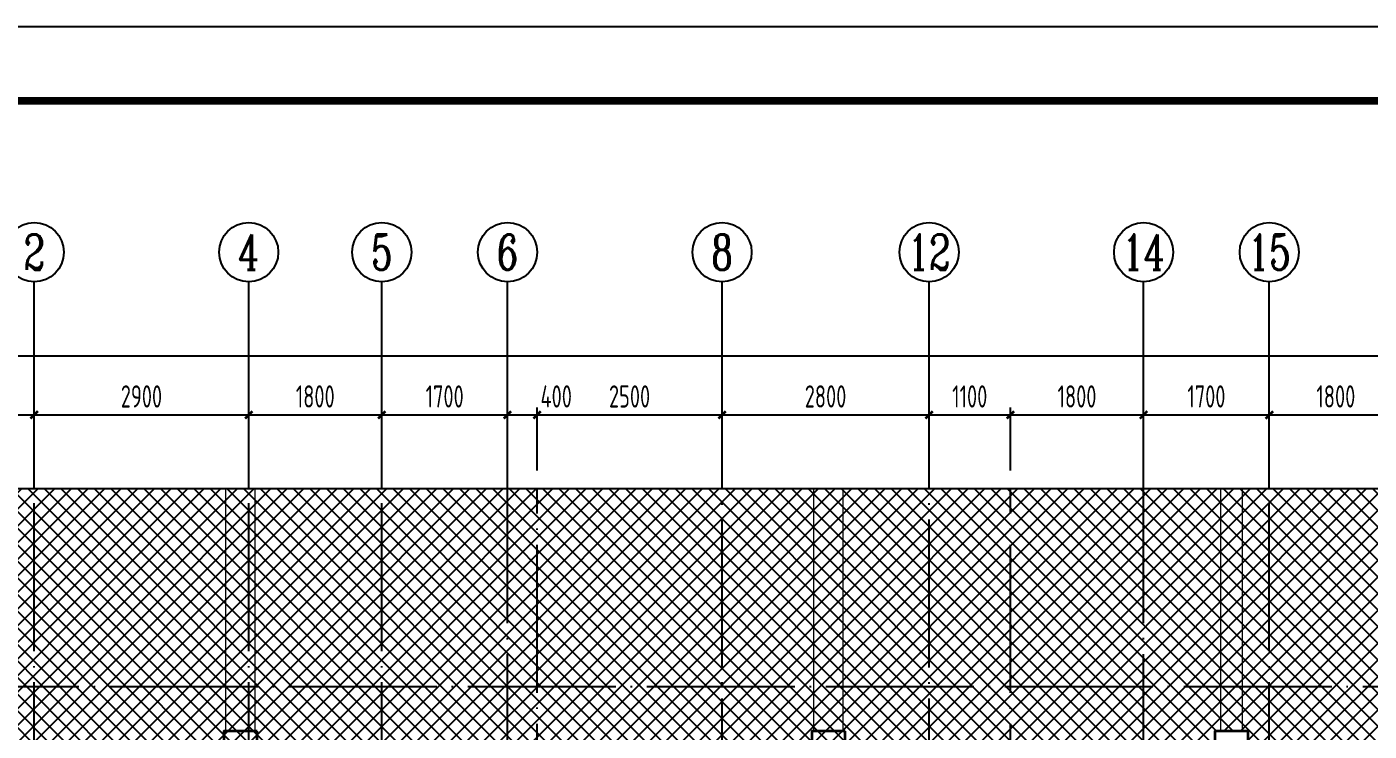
# Model space of a CAD drawing. Extents: x -1712635 to -854203, y -534641 to -21985.
# Drawn here: x -1247591 to -1229441, y -70512 to -60993 of the extents above; entities that cross this region are included whole.
import ezdxf
from ezdxf.enums import TextEntityAlignment as Align

# ---------------------------------------------------------------- set-up
doc = ezdxf.new("R2010")
doc.units = 0
doc.header["$LTSCALE"] = 1000
doc.linetypes.add('DOTE', pattern=[2.42, 2, -0.2, 0.02, -0.2])
doc.linetypes.add('底图$0$虚线', pattern=[625, 375, -250])
doc.layers.get('0').update_dxf_attribs({"linetype": 'CONTINUOUS'})
doc.layers.get('Defpoints').update_dxf_attribs({"linetype": 'CONTINUOUS'})
for name, color, linetype in [('-TK', 7, 'CONTINUOUS'), ('A-AXIS', 1, 'CONTINUOUS'), ('A-DOTE', 10, 'DOTE'), ('AXIS_NUM', 7, 'CONTINUOUS'), ('S-B板填充', 251, 'CONTINUOUS'), ('S-Y一般标注', 3, 'CONTINUOUS'), ('THIN', 7, 'CONTINUOUS'), ('轮廓线-核心筒', 7, 'CONTINUOUS')]:
    doc.layers.add(name, color=color, linetype=linetype)
doc.layers.add('底图$0$砼柱', color=2, linetype='CONTINUOUS', lineweight=35)
doc.layers.add('底图$0$砼梁虚线', color=4, linetype='底图$0$虚线', lineweight=18)
doc.styles.add('TSSD_Axis', font='complex.shx', dxfattribs={"width": 0.7, "bigfont": 'hztxt.shx'})
doc.styles.add('TSSD_DIMENSION', font='Tssdeng.shx', dxfattribs={"width": 0.7, "bigfont": 'tssdchn.shx'})
doc.dimstyles.new('TSSD_100_100', dxfattribs={"dimtxt": 300, "dimasz": 100, "dimexe": 100, "dimexo": 250, "dimgap": 100, "dimtad": 1, "dimdec": 0, "dimzin": 0, "dimdsep": 46, "dimtxsty": 'TSSD_DIMENSION', "dimblk": 'ARCHTICK', "dimcen": 0, "dimdle": 100, "dimclrt": 7, "dimadec": 0, "dimazin": 0, "dimtfac": 1, "dimtdec": 0, "dimtix": 1, "dimtmove": 2, "dimatfit": 3, "dimldrblk": 'ARCHTICK', "dimfxl": 0, "dimtolj": 1, "dimtzin": 0, "dimarcsym": 0})

# ---------------------------------------------------------------- blocks, each defined once
blk = doc.blocks.new('ts_axno')
at = {"color": 0, "linetype": 'ByBlock', "lineweight": -2}
blk.add_circle((0, 0), 0.5, dxfattribs=at)
at = {"color": 0, "linetype": 'ByBlock', "lineweight": -2, "style": 'TSSD_Axis', "width": 0.7}
blk.add_attdef('A', text='', height=0.6, dxfattribs=at).set_placement((0, 0), align=Align.MIDDLE_CENTER)
blk = doc.blocks.new('_ArchTick')
at = {"color": 0, "const_width": 0.35}
blk.add_lwpolyline([(-0.5, -0.5), (0.5, 0.5)], dxfattribs=at)
blk = doc.blocks.new('*D434')
at = {"layer": 'Defpoints', "color": 0}
for p in [(-219974, 330468), (-221774, 329468), (-219974, 329468)]:
    blk.add_point(p, dxfattribs=at)
at = {"layer": 'S-Y一般标注', "color": 0, "lineweight": -2}
for p, q in [((-221774, 329718), (-221774, 330568)), ((-219974, 329718), (-219974, 330568)), ((-221874, 330468), (-219874, 330468))]:
    blk.add_line(p, q, dxfattribs=at)
at = {"layer": 'S-Y一般标注', "color": 0, "lineweight": -2, "xscale": 100, "yscale": 100, "zscale": 100, "rotation": 180}
blk.add_blockref('_ArchTick', (-221774, 330468), dxfattribs=at)
at = {"layer": 'S-Y一般标注', "color": 0, "lineweight": -2, "xscale": 100, "yscale": 100, "zscale": 100}
blk.add_blockref('_ArchTick', (-219974, 330468), dxfattribs=at)
at = {"layer": 'S-Y一般标注', "color": 7, "insert": (-220874, 330718), "char_height": 300, "attachment_point": 5, "style": 'TSSD_DIMENSION'}
blk.add_mtext('\\A1;1800', dxfattribs=at)
blk = doc.blocks.new('*D435')
at = {"layer": 'Defpoints', "color": 0}
for p in [(-217074, 330468), (-219974, 329468), (-217074, 329468)]:
    blk.add_point(p, dxfattribs=at)
at = {"layer": 'S-Y一般标注', "color": 0, "lineweight": -2}
for p, q in [((-219974, 329718), (-219974, 330568)), ((-217074, 329718), (-217074, 330568)), ((-220074, 330468), (-216974, 330468))]:
    blk.add_line(p, q, dxfattribs=at)
at = {"layer": 'S-Y一般标注', "color": 0, "lineweight": -2, "xscale": 100, "yscale": 100, "zscale": 100, "rotation": 180}
blk.add_blockref('_ArchTick', (-219974, 330468), dxfattribs=at)
at = {"layer": 'S-Y一般标注', "color": 0, "lineweight": -2, "xscale": 100, "yscale": 100, "zscale": 100}
blk.add_blockref('_ArchTick', (-217074, 330468), dxfattribs=at)
at = {"layer": 'S-Y一般标注', "color": 7, "insert": (-218524, 330718), "char_height": 300, "attachment_point": 5, "style": 'TSSD_DIMENSION'}
blk.add_mtext('\\A1;2900', dxfattribs=at)
blk = doc.blocks.new('*D436')
at = {"layer": 'Defpoints', "color": 0}
for p in [(-215274, 330468), (-217074, 329468), (-215274, 329468)]:
    blk.add_point(p, dxfattribs=at)
at = {"layer": 'S-Y一般标注', "color": 0, "lineweight": -2}
for p, q in [((-217074, 329718), (-217074, 330568)), ((-215274, 329718), (-215274, 330568)), ((-217174, 330468), (-215174, 330468))]:
    blk.add_line(p, q, dxfattribs=at)
at = {"layer": 'S-Y一般标注', "color": 0, "lineweight": -2, "xscale": 100, "yscale": 100, "zscale": 100, "rotation": 180}
blk.add_blockref('_ArchTick', (-217074, 330468), dxfattribs=at)
at = {"layer": 'S-Y一般标注', "color": 0, "lineweight": -2, "xscale": 100, "yscale": 100, "zscale": 100}
blk.add_blockref('_ArchTick', (-215274, 330468), dxfattribs=at)
at = {"layer": 'S-Y一般标注', "color": 7, "insert": (-216174, 330718), "char_height": 300, "attachment_point": 5, "style": 'TSSD_DIMENSION'}
blk.add_mtext('\\A1;1800', dxfattribs=at)
blk = doc.blocks.new('*D437')
at = {"layer": 'Defpoints', "color": 0}
for p in [(-213574, 330468), (-215274, 329468), (-213574, 329468)]:
    blk.add_point(p, dxfattribs=at)
at = {"layer": 'S-Y一般标注', "color": 0, "lineweight": -2}
for p, q in [((-215274, 329718), (-215274, 330568)), ((-213574, 329718), (-213574, 330568)), ((-215374, 330468), (-213474, 330468))]:
    blk.add_line(p, q, dxfattribs=at)
at = {"layer": 'S-Y一般标注', "color": 0, "lineweight": -2, "xscale": 100, "yscale": 100, "zscale": 100, "rotation": 180}
blk.add_blockref('_ArchTick', (-215274, 330468), dxfattribs=at)
at = {"layer": 'S-Y一般标注', "color": 0, "lineweight": -2, "xscale": 100, "yscale": 100, "zscale": 100}
blk.add_blockref('_ArchTick', (-213574, 330468), dxfattribs=at)
at = {"layer": 'S-Y一般标注', "color": 7, "insert": (-214424, 330718), "char_height": 300, "attachment_point": 5, "style": 'TSSD_DIMENSION'}
blk.add_mtext('\\A1;1700', dxfattribs=at)
blk = doc.blocks.new('*D438')
at = {"layer": 'Defpoints', "color": 0}
for p in [(-213174, 330468), (-213574, 329468), (-213174, 329468)]:
    blk.add_point(p, dxfattribs=at)
at = {"layer": 'S-Y一般标注', "color": 0, "lineweight": -2}
for p, q in [((-213574, 329718), (-213574, 330568)), ((-213174, 329718), (-213174, 330568)), ((-213674, 330468), (-213074, 330468))]:
    blk.add_line(p, q, dxfattribs=at)
at = {"layer": 'S-Y一般标注', "color": 0, "lineweight": -2, "xscale": 100, "yscale": 100, "zscale": 100, "rotation": 180}
blk.add_blockref('_ArchTick', (-213574, 330468), dxfattribs=at)
at = {"layer": 'S-Y一般标注', "color": 0, "lineweight": -2, "xscale": 100, "yscale": 100, "zscale": 100}
blk.add_blockref('_ArchTick', (-213174, 330468), dxfattribs=at)
at = {"layer": 'S-Y一般标注', "color": 7, "insert": (-212916, 330718), "char_height": 300, "attachment_point": 5, "style": 'TSSD_DIMENSION'}
blk.add_mtext('\\A1;400', dxfattribs=at)
blk = doc.blocks.new('*D439')
at = {"layer": 'Defpoints', "color": 0}
for p in [(-207874, 330468), (-210674, 329468), (-207874, 329468)]:
    blk.add_point(p, dxfattribs=at)
at = {"layer": 'S-Y一般标注', "color": 0, "lineweight": -2}
for p, q in [((-210674, 329718), (-210674, 330568)), ((-207874, 329718), (-207874, 330568)), ((-210774, 330468), (-207774, 330468))]:
    blk.add_line(p, q, dxfattribs=at)
at = {"layer": 'S-Y一般标注', "color": 0, "lineweight": -2, "xscale": 100, "yscale": 100, "zscale": 100, "rotation": 180}
blk.add_blockref('_ArchTick', (-210674, 330468), dxfattribs=at)
at = {"layer": 'S-Y一般标注', "color": 0, "lineweight": -2, "xscale": 100, "yscale": 100, "zscale": 100}
blk.add_blockref('_ArchTick', (-207874, 330468), dxfattribs=at)
at = {"layer": 'S-Y一般标注', "color": 7, "insert": (-209274, 330718), "char_height": 300, "attachment_point": 5, "style": 'TSSD_DIMENSION'}
blk.add_mtext('\\A1;2800', dxfattribs=at)
blk = doc.blocks.new('*D440')
at = {"layer": 'Defpoints', "color": 0}
for p in [(-206774, 330468), (-207874, 329468), (-206774, 329468)]:
    blk.add_point(p, dxfattribs=at)
at = {"layer": 'S-Y一般标注', "color": 0, "lineweight": -2}
for p, q in [((-207874, 329718), (-207874, 330568)), ((-206774, 329718), (-206774, 330568)), ((-207974, 330468), (-206674, 330468))]:
    blk.add_line(p, q, dxfattribs=at)
at = {"layer": 'S-Y一般标注', "color": 0, "lineweight": -2, "xscale": 100, "yscale": 100, "zscale": 100, "rotation": 180}
blk.add_blockref('_ArchTick', (-207874, 330468), dxfattribs=at)
at = {"layer": 'S-Y一般标注', "color": 0, "lineweight": -2, "xscale": 100, "yscale": 100, "zscale": 100}
blk.add_blockref('_ArchTick', (-206774, 330468), dxfattribs=at)
at = {"layer": 'S-Y一般标注', "color": 7, "insert": (-207324, 330718), "char_height": 300, "attachment_point": 5, "style": 'TSSD_DIMENSION'}
blk.add_mtext('\\A1;1100', dxfattribs=at)
blk = doc.blocks.new('*D441')
at = {"layer": 'Defpoints', "color": 0}
for p in [(-203274, 330468), (-204974, 329468), (-203274, 329468)]:
    blk.add_point(p, dxfattribs=at)
at = {"layer": 'S-Y一般标注', "color": 0, "lineweight": -2}
for p, q in [((-204974, 329718), (-204974, 330568)), ((-203274, 329718), (-203274, 330568)), ((-205074, 330468), (-203174, 330468))]:
    blk.add_line(p, q, dxfattribs=at)
at = {"layer": 'S-Y一般标注', "color": 0, "lineweight": -2, "xscale": 100, "yscale": 100, "zscale": 100, "rotation": 180}
blk.add_blockref('_ArchTick', (-204974, 330468), dxfattribs=at)
at = {"layer": 'S-Y一般标注', "color": 0, "lineweight": -2, "xscale": 100, "yscale": 100, "zscale": 100}
blk.add_blockref('_ArchTick', (-203274, 330468), dxfattribs=at)
at = {"layer": 'S-Y一般标注', "color": 7, "insert": (-204124, 330718), "char_height": 300, "attachment_point": 5, "style": 'TSSD_DIMENSION'}
blk.add_mtext('\\A1;1700', dxfattribs=at)
blk = doc.blocks.new('*D442')
at = {"layer": 'Defpoints', "color": 0}
for p in [(-201474, 330468), (-203274, 329468), (-201474, 329468)]:
    blk.add_point(p, dxfattribs=at)
at = {"layer": 'S-Y一般标注', "color": 0, "lineweight": -2}
for p, q in [((-203274, 329718), (-203274, 330568)), ((-201474, 329718), (-201474, 330568)), ((-203374, 330468), (-201374, 330468))]:
    blk.add_line(p, q, dxfattribs=at)
at = {"layer": 'S-Y一般标注', "color": 0, "lineweight": -2, "xscale": 100, "yscale": 100, "zscale": 100, "rotation": 180}
blk.add_blockref('_ArchTick', (-203274, 330468), dxfattribs=at)
at = {"layer": 'S-Y一般标注', "color": 0, "lineweight": -2, "xscale": 100, "yscale": 100, "zscale": 100}
blk.add_blockref('_ArchTick', (-201474, 330468), dxfattribs=at)
at = {"layer": 'S-Y一般标注', "color": 7, "insert": (-202374, 330718), "char_height": 300, "attachment_point": 5, "style": 'TSSD_DIMENSION'}
blk.add_mtext('\\A1;1800', dxfattribs=at)
blk = doc.blocks.new('*D456')
at = {"layer": 'Defpoints', "color": 0}
for p in [(-171774, 331268), (-221774, 329468), (-171774, 329468)]:
    blk.add_point(p, dxfattribs=at)
at = {"layer": 'S-Y一般标注', "color": 0, "lineweight": -2}
for p, q in [((-221874, 331268), (-171674, 331268)), ((-221774, 329718), (-221774, 331368)), ((-171774, 329718), (-171774, 331368))]:
    blk.add_line(p, q, dxfattribs=at)
at = {"layer": 'S-Y一般标注', "color": 0, "lineweight": -2, "xscale": 100, "yscale": 100, "zscale": 100, "rotation": 180}
blk.add_blockref('_ArchTick', (-221774, 331268), dxfattribs=at)
at = {"layer": 'S-Y一般标注', "color": 0, "lineweight": -2, "xscale": 100, "yscale": 100, "zscale": 100}
blk.add_blockref('_ArchTick', (-171774, 331268), dxfattribs=at)
at = {"layer": 'S-Y一般标注', "color": 7, "insert": (-196774, 331518), "char_height": 300, "attachment_point": 5, "style": 'TSSD_DIMENSION'}
blk.add_mtext('\\A1;50000', dxfattribs=at)
blk = doc.blocks.new('*D469')
at = {"layer": 'Defpoints', "color": 0}
for p in [(-210674, 330468), (-213174, 329468), (-210674, 329468)]:
    blk.add_point(p, dxfattribs=at)
at = {"layer": 'S-Y一般标注', "color": 0, "lineweight": -2}
for p, q in [((-213174, 329718), (-213174, 330568)), ((-210674, 329718), (-210674, 330568)), ((-213274, 330468), (-210574, 330468))]:
    blk.add_line(p, q, dxfattribs=at)
at = {"layer": 'S-Y一般标注', "color": 0, "lineweight": -2, "xscale": 100, "yscale": 100, "zscale": 100, "rotation": 180}
blk.add_blockref('_ArchTick', (-213174, 330468), dxfattribs=at)
at = {"layer": 'S-Y一般标注', "color": 0, "lineweight": -2, "xscale": 100, "yscale": 100, "zscale": 100}
blk.add_blockref('_ArchTick', (-210674, 330468), dxfattribs=at)
at = {"layer": 'S-Y一般标注', "color": 7, "insert": (-211924, 330718), "char_height": 300, "attachment_point": 5, "style": 'TSSD_DIMENSION'}
blk.add_mtext('\\A1;2500', dxfattribs=at)
blk = doc.blocks.new('*D470')
at = {"layer": 'Defpoints', "color": 0}
for p in [(-204974, 330468), (-206774, 329468), (-204974, 329468)]:
    blk.add_point(p, dxfattribs=at)
at = {"layer": 'S-Y一般标注', "color": 0, "lineweight": -2}
for p, q in [((-206774, 329718), (-206774, 330568)), ((-204974, 329718), (-204974, 330568)), ((-206874, 330468), (-204874, 330468))]:
    blk.add_line(p, q, dxfattribs=at)
at = {"layer": 'S-Y一般标注', "color": 0, "lineweight": -2, "xscale": 100, "yscale": 100, "zscale": 100, "rotation": 180}
blk.add_blockref('_ArchTick', (-206774, 330468), dxfattribs=at)
at = {"layer": 'S-Y一般标注', "color": 0, "lineweight": -2, "xscale": 100, "yscale": 100, "zscale": 100}
blk.add_blockref('_ArchTick', (-204974, 330468), dxfattribs=at)
at = {"layer": 'S-Y一般标注', "color": 7, "insert": (-205874, 330718), "char_height": 300, "attachment_point": 5, "style": 'TSSD_DIMENSION'}
blk.add_mtext('\\A1;1800', dxfattribs=at)
blk = doc.blocks.new('A1')
blk.add_lwpolyline([(0, 59400), (0, 0), (84100, 0), (84100, 59400)], close=True)
at = {"const_width": 100}
blk.add_lwpolyline([(2500, 58400), (2500, 1000), (83100, 1000), (83100, 58400)], close=True, dxfattribs=at)
blk = doc.blocks.new('20210825.01395608')
at = {"layer": 'A-AXIS'}
for p, q in [((85398.7, -233739.7), (85398.7, -230939.7)), ((88298.7, -233739.7), (88298.7, -230939.7)), ((90098.7, -233739.7), (90098.7, -230939.7)), ((91798.7, -233739.7), (91798.7, -230939.7)), ((94698.7, -233739.7), (94698.7, -230939.7)), ((97498.7, -233739.7), (97498.7, -230939.7)), ((100398.7, -233739.7), (100398.7, -230939.7)), ((102098.7, -233739.7), (102098.7, -230939.7))]:
    blk.add_line(p, q, dxfattribs=at)
at = {"layer": 'A-DOTE'}
for p, q in [((85398.7, -245613.2), (85398.7, -233739.7)), ((88298.7, -245613.2), (88298.7, -233739.7)), ((90098.7, -245613.2), (90098.7, -233739.7)), ((91798.7, -242813.2), (91798.7, -233739.7)), ((92198.7, -238913.2), (92198.7, -233739.7)), ((94698.7, -243413), (94698.7, -233739.7)), ((97498.7, -243413), (97498.7, -233739.7)), ((98598.7, -238913.2), (98598.7, -233739.7)), ((100398.7, -242813.2), (100398.7, -233739.7)), ((102098.7, -245613.2), (102098.7, -233739.7)), ((136822.6, -236413.2), (82598.7, -236413.2))]:
    blk.add_line(p, q, dxfattribs=at)
at = {"layer": 'A-AXIS'}
ref = blk.add_blockref('ts_axno', (85398.7, -230539.7), dxfattribs=dict(at, xscale=800, yscale=800, zscale=800))
ref.add_attrib('2', '2', dxfattribs={"layer": 'AXIS_NUM', "height": 480, "style": 'TSSD_Axis', "width": 0.7}).set_placement((85398.7, -230539.7), align=Align.MIDDLE_CENTER)
ref = blk.add_blockref('ts_axno', (88298.7, -230539.7), dxfattribs=dict(at, xscale=800, yscale=800, zscale=800))
ref.add_attrib('3', '4', dxfattribs={"layer": 'AXIS_NUM', "height": 480, "style": 'TSSD_Axis', "width": 0.7}).set_placement((88298.7, -230539.7), align=Align.MIDDLE_CENTER)
ref = blk.add_blockref('ts_axno', (90098.7, -230539.7), dxfattribs=dict(at, xscale=800, yscale=800, zscale=800))
ref.add_attrib('4', '5', dxfattribs={"layer": 'AXIS_NUM', "height": 480, "style": 'TSSD_Axis', "width": 0.7}).set_placement((90098.7, -230539.7), align=Align.MIDDLE_CENTER)
ref = blk.add_blockref('ts_axno', (91798.7, -230539.7), dxfattribs=dict(at, xscale=800, yscale=800, zscale=800))
ref.add_attrib('5', '6', dxfattribs={"layer": 'AXIS_NUM', "height": 480, "style": 'TSSD_Axis', "width": 0.7}).set_placement((91798.7, -230539.7), align=Align.MIDDLE_CENTER)
ref = blk.add_blockref('ts_axno', (94698.7, -230539.7), dxfattribs=dict(at, xscale=800, yscale=800, zscale=800))
ref.add_attrib('6', '8', dxfattribs={"layer": 'AXIS_NUM', "height": 480, "style": 'TSSD_Axis', "width": 0.7}).set_placement((94698.7, -230539.7), align=Align.MIDDLE_CENTER)
ref = blk.add_blockref('ts_axno', (97498.7, -230539.7), dxfattribs=dict(at, xscale=800, yscale=800, zscale=800))
ref.add_attrib('7', '12', dxfattribs={"layer": 'AXIS_NUM', "height": 480, "style": 'TSSD_Axis', "width": 0.7}).set_placement((97498.7, -230539.7), align=Align.MIDDLE_CENTER)
ref = blk.add_blockref('ts_axno', (100398.7, -230539.7), dxfattribs=dict(at, xscale=800, yscale=800, zscale=800))
ref.add_attrib('8', '14', dxfattribs={"layer": 'AXIS_NUM', "height": 480, "style": 'TSSD_Axis', "width": 0.7}).set_placement((100398.7, -230539.7), align=Align.MIDDLE_CENTER)
ref = blk.add_blockref('ts_axno', (102098.7, -230539.7), dxfattribs=dict(at, xscale=800, yscale=800, zscale=800))
ref.add_attrib('9', '15', dxfattribs={"layer": 'AXIS_NUM', "height": 480, "style": 'TSSD_Axis', "width": 0.7}).set_placement((102098.7, -230539.7), align=Align.MIDDLE_CENTER)
at = {"layer": 'S-Y一般标注'}
for base, p1, p2, picture, middle in [((133598.7, -231939.7), (83598.7, -233739.7), (133598.7, -233739.7), '*D456', (108598.7, -231689.7)), ((85398.7, -232739.7), (83598.7, -233739.7), (85398.7, -233739.7), '*D434', (84498.7, -232489.7)), ((88298.7, -232739.7), (85398.7, -233739.7), (88298.7, -233739.7), '*D435', (86848.7, -232489.7)), ((90098.7, -232739.7), (88298.7, -233739.7), (90098.7, -233739.7), '*D436', (89198.7, -232489.7)), ((91798.7, -232739.7), (90098.7, -233739.7), (91798.7, -233739.7), '*D437', (90948.7, -232489.7)), ((94698.7, -232739.7), (92198.7, -233739.7), (94698.7, -233739.7), '*D469', (93448.7, -232489.7)), ((97498.7, -232739.7), (94698.7, -233739.7), (97498.7, -233739.7), '*D439', (96098.7, -232489.7)), ((98598.7, -232739.7), (97498.7, -233739.7), (98598.7, -233739.7), '*D440', (98048.7, -232489.7)), ((100398.7, -232739.7), (98598.7, -233739.7), (100398.7, -233739.7), '*D470', (99498.7, -232489.7)), ((102098.7, -232739.7), (100398.7, -233739.7), (102098.7, -233739.7), '*D441', (101248.7, -232489.7)), ((103898.7, -232739.7), (102098.7, -233739.7), (103898.7, -233739.7), '*D442', (102998.7, -232489.7))]:
    dim = blk.add_linear_dim(base=base, p1=p1, p2=p2, dimstyle='TSSD_100_100', dxfattribs=at)
    dim.commit()
    dim.dimension.update_dxf_attribs({"geometry": picture, "text_midpoint": middle, "insert": (305372.3, -563207.3)})
dim = blk.add_linear_dim(base=(92198.7, -232739.7), p1=(91798.7, -233739.7), p2=(92198.7, -233739.7), dimstyle='TSSD_100_100', dxfattribs=at)
dim.commit()
dim.dimension.update_dxf_attribs({"geometry": '*D438', "text_midpoint": (92456.8, -232489.7), "dimtype": 128, "insert": (305372.3, -563207.3)})

msp = doc.modelspace()

# ---------------------------------------------------------------- hatches: boundary and pattern name
at = {"layer": 'S-B板填充'}
h = msp.add_hatch(dxfattribs=at)
h.set_pattern_fill('HOLE_MATETIEL', color=256, scale=50, style=0)
h.set_pattern_definition([(45, (-1207658.69, -77072.05), (-112.2532, 112.2532), []), (135, (-1207658.69, -77072.05), (-112.2532, -112.2532), [])])
h.paths.add_polyline_path([(-1196653.04, -67238.71), (-1250291.31, -67238.71), (-1250291.31, -87387.13), (-1196653.04, -87387.13)])
h.paths.add_polyline_path([(-1233491.31, -84912.27), (-1240091.31, -84912.27), (-1240091.31, -83712.27), (-1249691.31, -83712.27), (-1249691.31, -83212.27), (-1249391.31, -83212.27), (-1249391.31, -76212.27), (-1241191.31, -76212.26), (-1241191.31, -74412.26), (-1239091.31, -74412.27), (-1239091.31, -72312.27), (-1236191.31, -72312.27), (-1231528.04, -72312.27), (-1231528.04, -70512.27), (-1231078.04, -70512.27), (-1231078.04, -70712.27), (-1226078.04, -70712.27), (-1226078.04, -70512.27), (-1225628.04, -70512.27), (-1225628.04, -70712.27), (-1223391.31, -70712.27), (-1223391.31, -72312.27), (-1223241.31, -72312.27), (-1223241.31, -72812.27), (-1223391.31, -72812.26), (-1223391.31, -76112.26), (-1216191.31, -76112.27), (-1216191.31, -74412.27), (-1207391.31, -74412.27), (-1207391.31, -76811.98), (-1205891.31, -76811.98), (-1205891.31, -72812.27), (-1206041.31, -72812.27), (-1206041.31, -72312.27), (-1197691.31, -72312.27), (-1197691.31, -83712.27), (-1208491.31, -83712.27), (-1208491.31, -84912.27), (-1215091.31, -84912.27), (-1215091.31, -83712.27), (-1233491.31, -83712.27)], flags=16)

# ---------------------------------------------------------------- linework, layer by layer
at = {"layer": 'THIN'}
msp.add_lwpolyline([(-1196373.04, -67238.71), (-1223342.17, -67238.71), (-1223412.17, -67458.71), (-1223532.17, -67018.71), (-1223602.17, -67238.71), (-1250571.31, -67238.71)], dxfattribs=at)
at = {"layer": '底图$0$砼柱', "color": 3, "lineweight": 35}
for points in [[(-1244478.04, -70512.26), (-1244928.04, -70512.26), (-1244928.04, -71012.26), (-1244478.04, -71012.26)], [(-1236528.04, -70512.26), (-1236978.04, -70512.26), (-1236978.04, -71012.26), (-1236528.04, -71012.26)], [(-1231078.04, -70512.26), (-1231528.04, -70512.26), (-1231528.04, -71012.26), (-1231078.04, -71012.26)]]:
    msp.add_lwpolyline(points, close=True, dxfattribs=at)
at = {"layer": '底图$0$砼梁虚线', "lineweight": 18}
for p, q in [((-1244903.04, -67238.71), (-1244903.04, -70512.27)), ((-1244503.04, -70512.27), (-1244503.04, -67238.71)), ((-1236953.04, -67238.71), (-1236953.04, -70512.27)), ((-1236553.04, -70512.27), (-1236553.04, -67238.71)), ((-1231453.04, -67238.71), (-1231453.04, -70512.27)), ((-1231153.04, -70512.27), (-1231153.04, -67238.71))]:
    msp.add_line(p, q, dxfattribs=at)
at = {"layer": '轮廓线-核心筒', "linetype": 'ByBlock'}
msp.add_lwpolyline([(-1216191.31, -74412.26), (-1216191.31, -76112.26), (-1223391.31, -76112.26), (-1223391.31, -72812.26), (-1223241.31, -72812.26), (-1223241.31, -72312.26), (-1223391.31, -72312.26), (-1223391.31, -70712.26), (-1225628.04, -70712.26), (-1225628.04, -70512.26), (-1226078.04, -70512.26), (-1226078.04, -70712.26), (-1231078.04, -70712.26), (-1231078.04, -70512.26), (-1231528.04, -70512.26), (-1231528.04, -72312.26), (-1236191.31, -72312.26), (-1236191.31, -72312.26), (-1239091.31, -72312.26), (-1239091.31, -74412.26), (-1241191.31, -74412.26), (-1241191.31, -76212.26), (-1249391.31, -76212.26)], dxfattribs=at)

# ---------------------------------------------------------------- block references
at = {"layer": '-TK'}
msp.add_blockref('A1', (-1263615.11, -120392.79), dxfattribs=at)
at = {"layer": 'A-DOTE'}
msp.add_blockref('20210825.01395608', (-1332890.01, 166500.98), dxfattribs=at)

doc.saveas('drawing.dxf')
